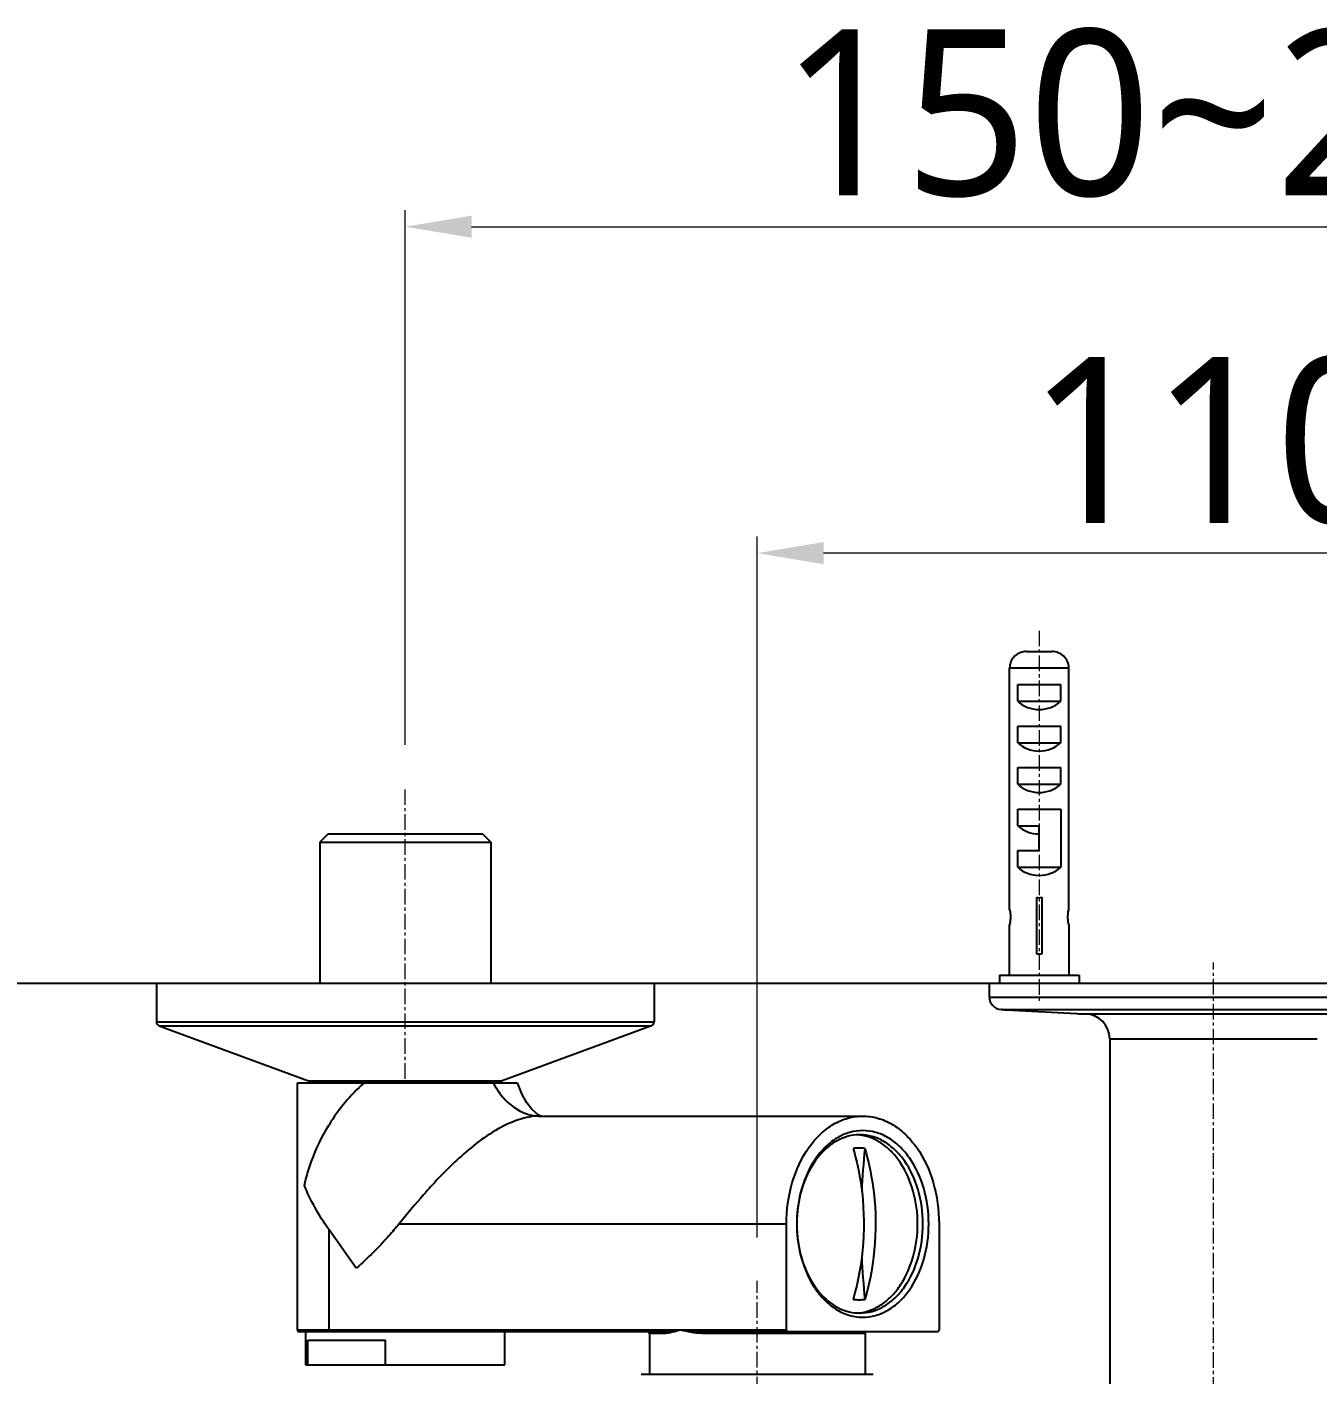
# Model space of a CAD drawing. Extents: x 0 to 3160, y 0 to 2315.
# Drawn here: x 884.2 to 1039.7, y 1985.1 to 2147.5 of the extents above; entities that cross this region are included whole.
import ezdxf

# ---------------------------------------------------------------- set-up
doc = ezdxf.new("R2010")
doc.units = 0
doc.header["$LTSCALE"] = 10
doc.header["$MEASUREMENT"] = 0
doc.header["$PDMODE"] = 3
doc.header["$PDSIZE"] = -10
doc.linetypes.add('CENTER', pattern=[0.6, 0.375, -0.075, 0.075, -0.075])
doc.linetypes.add('CENTER2', pattern=[28.575000000000003, 19.05, -3.175, 3.175, -3.175])
doc.layers.get('0').update_dxf_attribs({"linetype": 'CONTINUOUS'})
doc.layers.get('DEFPOINTS').update_dxf_attribs({"linetype": 'CONTINUOUS'})
doc.layers.add('Cneter', color=1, linetype='CENTER2', lineweight=13)
doc.layers.add('DEF_LAYER_ASSEM_MEMBER', color=7, linetype='CONTINUOUS')
doc.layers.add('MEMBER', color=7, linetype='CONTINUOUS')
doc.styles.add('Daelim Dimension', font='')
doc.styles.get('Daelim Dimension').set_extended_font_data('NanumGothic')
doc.dimstyles.new('DEFAULT', dxfattribs={"dimscale": 2, "dimtxt": 2, "dimasz": 2, "dimexe": 0, "dimexo": 2, "dimgap": 1, "dimtad": 1, "dimdec": 1, "dimzin": 9, "dimdsep": 46, "dimtxsty": 'Daelim Dimension', "dimcen": 0.5, "dimclrd": 252, "dimclre": 252, "dimclrt": 3, "dimadec": 1, "dimazin": 0, "dimtfac": 1, "dimtdec": 1, "dimtix": 1, "dimtmove": 0, "dimatfit": 3, "dimfxl": 1, "dimtolj": 1, "dimtzin": 1, "dimlwd": 9, "dimlwe": 9, "dimarcsym": 0})

# ---------------------------------------------------------------- blocks, each defined once
blk = doc.blocks.new('*D6')
at = {"color": 5, "lineweight": 9, "ltscale": 0.5, "transparency": 16777216}
for p, q in [((972.2383509611082, 2001.56987446844), (972.2383509611082, 2086.05819738319)), ((1082.238350961108, 1999.82185083444), (1082.238350961108, 2086.05819738319)), ((1074.238350961108, 2084.05819738319), (980.2383509611082, 2084.05819738319))]:
    blk.add_line(p, q, dxfattribs=at)
at = {"color": 5, "ltscale": 0.5, "transparency": 16777216}
for points in [[(980.2383509611082, 2085.391530716523), (980.2383509611082, 2082.724864049856), (972.2383509611082, 2084.05819738319)], [(1074.238350961108, 2085.391530716523), (1074.238350961108, 2082.724864049856), (1082.238350961108, 2084.05819738319)]]:
    blk.add_solid(points, dxfattribs=at)
at = {"layer": 'DEFPOINTS', "color": 0, "ltscale": 0.5, "transparency": 16777216}
for p in [(972.2383509611082, 2084.05819738319), (972.2383509611082, 1997.56987446844), (1082.238350961108, 1995.82185083444)]:
    blk.add_point(p, dxfattribs=at)
at = {"color": 7, "ltscale": 0.5, "transparency": 16777216, "insert": (1027.238350961108, 2107.689098670744), "char_height": 20, "attachment_point": 2, "style": 'Daelim Dimension'}
blk.add_mtext('\\A1;110', dxfattribs=at)
blk = doc.blocks.new('*D7')
at = {"color": 5, "lineweight": 9, "ltscale": 0.5, "transparency": 16777216}
for p, q in [((929.8119440898608, 2060.95269060994), (929.8119440898608, 2125.400148399784)), ((1124.664757832235, 2060.95269060994), (1124.664757832235, 2125.400148399784)), ((937.8119440898608, 2123.400148399784), (1116.664757832235, 2123.400148399784))]:
    blk.add_line(p, q, dxfattribs=at)
at = {"color": 5, "ltscale": 0.5, "transparency": 16777216}
for points in [[(937.8119440898608, 2124.733481733117), (937.8119440898608, 2122.06681506645), (929.8119440898608, 2123.400148399784)], [(1116.664757832235, 2124.733481733117), (1116.664757832235, 2122.06681506645), (1124.664757832235, 2123.400148399784)]]:
    blk.add_solid(points, dxfattribs=at)
at = {"layer": 'DEFPOINTS', "color": 0, "ltscale": 0.5, "transparency": 16777216}
for p in [(1124.664757832235, 2123.400148399784), (929.8119440898608, 2056.95269060994), (1124.664757832235, 2056.95269060994)]:
    blk.add_point(p, dxfattribs=at)
at = {"color": 7, "ltscale": 0.5, "transparency": 16777216, "insert": (1027.238350961048, 2147.174111203789), "char_height": 20, "attachment_point": 2, "style": 'Daelim Dimension'}
blk.add_mtext('\\A1;150~220', dxfattribs=at)

msp = doc.modelspace()

# ---------------------------------------------------------------- linework, layer by layer
at = {"ltscale": 0.5}
msp.add_line((643.0841946983423, 2032.20269060994), (1863.587083928503, 2032.20269060994), dxfattribs=at)
at = {"layer": 'Cneter', "linetype": 'CENTER', "lineweight": 5, "ltscale": 0.5}
for p, q in [((1006.23835096111, 2074.70269060994), (1006.23835096111, 2029.70269060994)), ((929.8119440898608, 2020.70269060994), (929.8119440898608, 2055.70269060994)), ((1027.238350961108, 1865.85269060994), (1027.238350961108, 2034.70269060994)), ((972.2383509611082, 1958.89313081969), (972.2383509611082, 1996.31987446844))]:
    msp.add_line(p, q, dxfattribs=at)
at = {"layer": 'DEF_LAYER_ASSEM_MEMBER', "color": 7, "linetype": 'Continuous'}
for p, q in [((920.5119440898602, 2050.20269060994), (919.5119440898602, 2049.20269060994)), ((920.5121788978599, 2050.20269060994), (939.1117092818604, 2050.20269060994)), ((939.1119440898601, 2050.20269060994), (940.1119440898601, 2049.20269060994)), ((919.5119440898602, 2049.20269060994), (919.5119440898602, 2032.20269060994)), ((919.5119440898602, 2049.20269060994), (940.1119440898601, 2049.20269060994)), ((940.1119440898601, 2049.20269060994), (940.1119440898601, 2032.20269060994)), ((899.8119440898604, 2032.20269060994), (899.8119440898604, 2027.55133420819)), ((899.81199530611, 2032.20269060994), (959.8118928737349, 2032.20269060994)), ((959.8119440898608, 2032.20269060994), (959.8119440898608, 2027.55133420819)), ((1000.23835096111, 2030.536166515315), (1000.23835096111, 2032.20269060994)), ((1000.23835096111, 2032.20269060994), (1054.23835096111, 2032.20269060994)), ((1001.766778626359, 2029.031118275315), (1001.64039961661, 2029.039368087315)), ((1001.766778626359, 2029.031118275315), (1001.82738351936, 2029.027901506815)), ((1001.82738351936, 2029.027901506815), (1002.007124573985, 2029.018361572065)), ((1002.007124573985, 2029.018361572065), (1002.30239858011, 2029.00269060994)), ((1002.30239858011, 2029.00269060994), (1010.738320517734, 2028.550103839815)), ((1010.73816627411, 2028.55011211019), (1010.706575173235, 2028.551805998565)), ((900.1390914104845, 2027.082162649815), (918.1390914104845, 2020.45058370244)), ((959.4847967692349, 2027.082162649815), (941.4847967692349, 2020.45058370244)), ((1014.738350961108, 2025.50692169419), (1014.738350961108, 1883.262944647815)), ((916.8119440898604, 1990.40269060994), (916.8119440898604, 2020.20269060994)), ((916.812206747984, 2020.20269060994), (943.3413187896094, 2020.20269060994)), ((918.1390914104845, 2020.45058370244), (918.3119440898595, 2020.419755260815)), ((941.3021203113585, 2020.419755260815), (918.3217678684846, 2020.419755260815)), ((919.5119440898602, 2020.419755260815), (919.5119440898602, 2020.20269060994)), ((940.1119440898601, 2020.419755260815), (940.1119440898601, 2020.20269060994)), ((941.4847967692349, 2020.45058370244), (941.311944089859, 2020.419755260815)), ((946.183199286359, 2016.20269060994), (946.0007180197335, 2016.271585533315)), ((946.0732147839844, 2016.202687008065), (984.9662730224845, 2016.20269060994)), ((975.7738848669851, 1990.40269060994), (975.7738848669851, 2003.20269060994)), ((994.1586611778603, 2003.20269060994), (994.1586611778603, 1990.40269060994)), ((960.9070333116088, 1990.20269060994), (917.0121386962342, 1990.20269060994)), ((917.8119440898595, 1986.20269060994), (917.8119440898595, 1990.20269060994)), ((918.0504605182346, 1986.20269060994), (918.0504605182346, 1989.20269060994)), ((918.0504605182346, 1989.20269060994), (927.4312920378597, 1989.20269060994)), ((927.4312920378597, 1986.20269060994), (927.4312920378597, 1989.20269060994)), ((941.8119440898608, 1986.20269060994), (941.8119440898608, 1990.20269060994)), ((959.23835096111, 1990.00269060994), (959.23835096111, 1985.10269060994)), ((994.0172398216091, 1990.20269060994), (965.4677350121092, 1990.20269060994)), ((985.23835096111, 1990.00269060994), (985.23835096111, 1985.10269060994)), ((917.8119651361089, 1986.20269060994), (941.8119230437351, 1986.20269060994))]:
    msp.add_line(p, q, dxfattribs=at)
at = {"layer": 'DEF_LAYER_ASSEM_MEMBER', "color": 9, "linetype": 'Continuous'}
for p, q in [((1000.23835096111, 2030.536166515315), (1054.23835096111, 2030.536166515315)), ((1001.64039961661, 2029.039368087315), (1052.836302305484, 2029.039368087315)), ((1011.856073364484, 2028.50461104369), (1042.620628557735, 2028.50461104369)), ((899.8119440898604, 2027.55133420819), (959.8119440898608, 2027.55133420819)), ((900.1390914104845, 2027.082162649815), (959.4847967692349, 2027.082162649815)), ((1014.738350961108, 2025.50692169419), (1039.738350960984, 2025.50692169419)), ((918.1390914104845, 2020.45058370244), (941.4847967692349, 2020.45058370244)), ((920.6195559344837, 1990.40269060994), (920.6195330603591, 2002.49560000319)), ((923.9050857958591, 1997.84912676494), (920.6195330603591, 2002.49560000319)), ((929.0578696851098, 2003.20269060994), (975.7738848669851, 2003.20269060994)), ((975.7738848669851, 1990.40269060994), (916.8119440898604, 1990.40269060994)), ((961.0787199427341, 1990.00269060994), (959.23835096111, 1990.00269060994)), ((985.23835096111, 1990.00269060994), (965.5703201022352, 1990.00269060994))]:
    msp.add_line(p, q, dxfattribs=at)
at = {"layer": 'DEF_LAYER_ASSEM_MEMBER', "color": 7, "linetype": 'Continuous'}
msp.add_lwpolyline([(946.0007180197335, 2016.271585533315), (945.5724356154842, 2016.54474381344), (945.0256609383596, 2017.06267125544), (944.4661750287341, 2017.795903183815), (943.89729674511, 2018.80245975319), (943.3412609204843, 2020.20269060994)], dxfattribs=at)
for centre, radius, start, end in [((1001.73835096111, 2030.536166515315), 1.5, 180, 266.2558700648113), ((1027.238350961108, 2420.20269060994), 392, 267.5876025382966, 267.7511073395898), ((1011.73835096111, 2025.50692169419), 3, 0, 87.75108922390558), ((900.3119440898595, 2027.55133420819), 0.5, 180, 249.7751405687015), ((959.3119440898608, 2027.55133420819), 0.5, 290.2248594312985, 0), ((983.9724752428592, 2008.547931206315), 5.4048587365, 83.3758676159972, 87.05920395088907), ((984.5103031183589, 2006.098993256065), 6.246834518249999, 90.02486729079105, 96.56269867569216), ((984.5089626352346, 2006.31251747119), 6.033309870375, 83.32208687329954, 90.01301736949209), ((1075.394322437734, 2003.22485873844), 90.6397123, 174.250623353696, 177.5419383651997), ((1075.183697509734, 2003.16541095719), 90.428633270375, 182.4542190767995, 185.7532190099992), ((984.5103031183589, 2000.30638796394), 6.246834518249999, 263.4373013243078, 269.9751327092089), ((984.5089626352346, 2000.092863748815), 6.033309870375, 269.9869826305079, 276.6779131267004), ((983.9724752414841, 1997.857450026815), 5.404858749625, 272.9407974209992, 276.6241323811962), ((917.0119440898602, 1990.40269060994), 0.2, 180, 270), ((959.0383509611092, 1990.00269060994), 0.2, 0, 90), ((985.4383509611089, 1990.00269060994), 0.2, 90, 180)]:
    msp.add_arc(centre, radius, start, end, dxfattribs=at)
at = {"layer": 'DEF_LAYER_ASSEM_MEMBER', "color": 9, "linetype": 'Continuous'}
msp.add_arc((940.0049088063588, 2003.27378055994), 22.726750438875, 131.8510236360894, 148.536443798499, dxfattribs=at)
for points, start_tangent, end_tangent in [([(940.4180370217346, 2020.202690616815), (941.5440766963584, 2018.525538075565), (942.9114985611086, 2017.25715035544), (944.4487411893588, 2016.468590322565), (946.0732147839844, 2016.202687008065)], (0.4691059889814855, -0.8831418748432794), (0.9999999073099891, -0.0004305577932576195)), ([(917.649669436109, 2007.84912913219), (918.517908946234, 2010.752097496065), (920.6195127147353, 2015.13627794169)], (0.2328580646224881, 0.9725107309126564), (0.5221888727963072, 0.8528298664609034)), ([(946.0753984368584, 2016.20268653744), (943.4393586809838, 2015.739621807815), (940.67765266286, 2014.455672517065), (938.0496775501088, 2012.630945186315), (935.72168898161, 2010.59914743469), (932.0173211073597, 2006.714227781815), (929.0578691852352, 2003.202690609065)], (-0.9999999999626206, -8.6463341296352e-06), (-0.6329653044957664, -0.7741801620453612)), ([(920.61946746486, 2002.49560010394), (918.9061502178597, 2005.203944892315), (917.649669436109, 2007.84912913219)], (-0.5765155078656896, 0.8170862067067136), (-0.3613675774694007, 0.9324234413365512)), ([(929.0578696851098, 2003.20269060994), (927.8276374949855, 2001.755791740565), (923.9050857958591, 1997.84912676494)], (-0.6322301204431593, -0.774780662384154), (-0.7529605405048051, -0.6580656687920379)), ([(920.7609772907344, 1990.20269060994), (920.6609644434852, 1990.261251085315), (920.6195559359844, 1990.40269060994)], (-1, 0), (0, 1)), ([(963.0459628056087, 1990.40269060994), (961.9398587702344, 1990.27096127144), (960.9070333116088, 1990.20269060994)], (-0.9925081368404547, -0.1221785509223669), (-0.9999999999512492, 9.874302835560752e-06)), ([(960.90703331236, 1990.20269060994), (961.0284499314839, 1990.14412987294), (961.0787199439837, 1990.00269060994)], (1, -4.387377151257045e-09), (3.94863943613134e-09, -1)), ([(963.0459628056087, 1990.40269060994), (961.9888911798589, 1990.13872394069), (961.5144647234847, 1990.04329382794), (961.0787199427341, 1990.00269060994)], (-0.9701445968800881, -0.2425272379432287), (-0.9999999988953218, 4.700379380205932e-05)), ([(965.4677350121092, 1990.20269060994), (964.2220800019841, 1990.27096200844), (963.0459628056087, 1990.40269060994)], (-0.9999999999932903, -3.663313752947307e-06), (-0.9925092482493906, 0.1221695221380092)), ([(965.5703201022352, 1990.00269060994), (964.2415522009851, 1990.138727393315), (963.0459628056087, 1990.40269060994)], (-0.9999999999119696, -1.326879440249592e-05), (-0.9701491961233015, 0.242508839552937)), ([(965.4677350123602, 1990.20269060994), (965.5069415312355, 1990.187431575065), (965.5530353214835, 1990.113826477065), (965.570320101484, 1990.00269060994)], (1, -4.660509725955608e-09), (3.107006483970405e-09, -1))]:
    msp.add_spline(points, degree=3, dxfattribs=dict(at, start_tangent=start_tangent, end_tangent=end_tangent))
at = {"layer": 'DEF_LAYER_ASSEM_MEMBER', "color": 7, "linetype": 'Continuous'}
for points, start_tangent, end_tangent in [([(975.7738848669851, 2003.20269061019), (976.4736182613597, 2008.177546479065), (978.4662830693596, 2012.395058632565), (979.8592661237344, 2014.011770754565), (981.4485068212343, 2015.21309139119), (983.1729318001089, 2015.952861308315), (984.9662730224845, 2016.202650759815)], (0, 1), (1, 0)), ([(984.9662730224845, 2016.202650759815), (986.7596142448583, 2015.952861308315), (988.4840392236092, 2015.21309139119), (990.0732799211091, 2014.011770754565), (991.4662629756094, 2012.39505863244), (993.4589277834857, 2008.17754647894), (994.1586611778603, 2003.20269060994)], (1, 0), (0, -1)), ([(984.9662730224845, 2014.45269060994), (983.4143397477346, 2014.236525253065), (981.9220459908593, 2013.596335932815), (980.546739679734, 2012.55672451144), (979.3412735777347, 2011.157642680815), (977.6168565273601, 2007.507879846565), (977.0113217341095, 2003.202690614565), (977.6168565249845, 1998.897501381565), (979.3412735723596, 1995.247738546815), (980.5467396726108, 1993.84865671544), (981.9220459837343, 1992.809045291315), (983.4143397442349, 1992.168855968065), (984.9662730224845, 1991.95269060994)], (-0.9999999999999991, 4.377471965157935e-08), (0.999999999999999, 4.429466824472593e-08)), ([(982.8869753026102, 2013.67199679894), (980.5462764499844, 2012.285107557815), (978.6588049233596, 2009.88575912344), (977.4350135227342, 2006.741468549315), (977.0113217341095, 2003.20269060369), (977.43501352561, 1999.663912658565), (978.6588049284837, 1996.51962208744), (980.5462764557342, 1994.120273657315), (982.886975311234, 1992.73338441819)], (-0.9497190960889815, -0.3131032394018435), (0.9497190967082182, -0.3131032375235466)), ([(984.6127196318594, 2013.95269060994), (984.1781354792347, 2013.93504748244), (982.8869753026102, 2013.67199679894)], (-1, 0), (-0.9497190960882567, -0.3131032394040417)), ([(984.5959556329835, 1992.48867267019), (985.9882342626097, 1992.836052928815), (987.3101199949851, 1993.541729672815), (988.5165140642348, 1994.58110076619), (989.5664152721092, 1995.918204738815), (991.0569800572339, 1999.29267065444), (991.5777214264854, 2003.20269060994), (991.0569800572339, 2007.112710565565), (989.5664152721092, 2010.487176481065), (988.5165140642348, 2011.824280453815), (987.3101199949851, 2012.86365154719), (985.9882342626097, 2013.56932829119), (984.5959556329835, 2013.916708549815)], (0.9933323094956384, 0.1152862650625005), (-0.9933323094951222, 0.1152862650669502)), ([(984.6127196318594, 1992.45269060994), (986.0956780999841, 1992.659248619565), (987.5216476828609, 1993.270985078565), (988.8358292667344, 1994.26439154519), (989.9877191002342, 1995.601291963065), (991.6354953937353, 1999.08884311719), (992.2141175296092, 2003.20269060694), (991.6354953953596, 2007.31653809744), (989.9877191042342, 2010.804089251315), (988.8358292721095, 2012.14098966969), (987.52164768886, 2013.134396138065), (986.0956781032346, 2013.74613259944), (984.6127196318594, 2013.95269060994)], (1, 0), (-1, 0)), ([(984.9662730224845, 1991.95269060994), (986.5182062971089, 1992.16885596694), (988.0105000539843, 1992.80904528719), (989.3858063651096, 1993.848656708565), (990.5912724671107, 1995.24773853919), (992.3156895174834, 1998.89750137344), (992.921224310734, 2003.20269060544), (992.315689519859, 2007.50787983844), (990.5912724724858, 2011.15764267319), (989.3858063722346, 2012.556724504565), (988.0105000612348, 2013.59633592869), (986.5182063006087, 2014.23652525194), (984.9662730224845, 2014.45269060994)], (0.9999999999999991, -4.377471965157935e-08), (-0.999999999999999, -4.429466824472593e-08)), ([(983.7963498413592, 2012.30489465844), (984.7668930946093, 2007.84542865944), (983.7963498413592, 1994.100486561565)], (0.2850499902752358, -0.9585126514783664), (-0.2850499902752358, -0.9585126514783664)), ([(985.2105634037343, 2012.30489465844), (986.1811066569844, 2007.84542865944), (985.2105634037343, 1994.100486561565)], (0.2850499902752358, -0.9585126514783664), (-0.2850499902752358, -0.9585126514783664)), ([(982.886975311234, 1992.73338441819), (983.3135876491106, 1992.610884694315), (984.6127196318594, 1992.45269060994)], (0.9497190967203437, -0.3131032374867664), (1, 0)), ([(975.7738848669851, 1990.40269060994), (975.815293376234, 1990.261251085315), (975.9153062232344, 1990.20269060994)], (0, -1), (1, 0)), ([(994.0172398216091, 1990.20269060994), (994.1172526687351, 1990.261251085315), (994.1586611778603, 1990.40269060994)], (1, 0), (0, 1))]:
    msp.add_spline(points, degree=3, dxfattribs=dict(at, start_tangent=start_tangent, end_tangent=end_tangent))
at = {"layer": 'MEMBER', "color": 7, "linetype": 'Continuous'}
for p, q in [((1004.718482545733, 2072.20269060994), (1007.758219376485, 2072.20269060994)), ((1002.67324226711, 2041.068716013815), (1002.67324226711, 2070.20269060994)), ((1009.80345965511, 2041.068716013815), (1009.80345965511, 2070.20269060994)), ((1003.647984191733, 2066.20269060994), (1003.647984191733, 2068.20269060994)), ((1003.647984191733, 2068.20269060994), (1008.828717730485, 2068.20269060994)), ((1008.828717730485, 2066.20269060994), (1008.828717730485, 2068.20269060994)), ((1003.647984191733, 2066.20269060994), (1008.828717730485, 2066.20269060994)), ((1003.647984191733, 2061.20269060994), (1003.647984191733, 2063.20269060994)), ((1003.647984191733, 2063.20269060994), (1008.828717730485, 2063.20269060994)), ((1008.828717730485, 2061.20269060994), (1008.828717730485, 2063.20269060994)), ((1003.647984191733, 2061.20269060994), (1008.828717730485, 2061.20269060994)), ((1003.647984191733, 2056.20269060994), (1003.647984191733, 2058.20269060994)), ((1003.647984191733, 2058.20269060994), (1008.828717730485, 2058.20269060994)), ((1008.828717730485, 2056.20269060994), (1008.828717730485, 2058.20269060994)), ((1003.647984191733, 2056.20269060994), (1008.828717730485, 2056.20269060994)), ((1003.647984191733, 2051.20269060994), (1003.647984191733, 2053.20269060994)), ((1003.647984191733, 2053.20269060994), (1008.828717730485, 2053.20269060994)), ((1008.828717730485, 2053.20269060994), (1008.828717730485, 2046.20269060994)), ((1003.647984191733, 2051.20269060994), (1006.23835096111, 2051.20269060994)), ((1006.23835096111, 2048.20269060994), (1006.23835096111, 2051.20269060994)), ((1003.647984191733, 2046.20269060994), (1003.647984191733, 2048.20269060994)), ((1003.647984191733, 2048.20269060994), (1006.23835096111, 2048.20269060994)), ((1003.647984191733, 2046.20269060994), (1008.828717730485, 2046.20269060994)), ((1005.938350961109, 2035.70269060994), (1005.938350961109, 2042.57924332019)), ((1006.538350961109, 2042.57924332019), (1006.538350961109, 2035.70269060994)), ((1002.63835096111, 2033.20269060994), (1002.63835096111, 2039.202646606815)), ((1002.63836246861, 2039.20270369669), (1002.656862365984, 2039.271529754815)), ((1002.640180985483, 2039.209298208565), (1002.638362468109, 2039.20270369544)), ((1009.838339461359, 2039.202703683815), (1009.83624643961, 2039.210293575315)), ((1009.83835096111, 2033.20269060994), (1009.83835096111, 2039.202645692065)), ((1006.538350961109, 2035.70269060994), (1005.938350961109, 2035.70269060994)), ((1001.438350961109, 2033.20269060994), (1001.438350961109, 2032.20269060994)), ((1001.438481794985, 2033.20269060994), (1011.03822012711, 2033.20269060994)), ((1011.038350961109, 2033.20269060994), (1011.038350961109, 2032.20269060994)), ((958.2389800124856, 1985.10269060994), (986.2377219096088, 1985.10269060994))]:
    msp.add_line(p, q, dxfattribs=at)
at = {"layer": 'MEMBER', "color": 9, "linetype": 'Continuous'}
msp.add_line((1009.80345965511, 2070.20269060994), (1002.67324226711, 2070.20269060994), dxfattribs=at)
at = {"layer": 'MEMBER', "color": 7, "linetype": 'Continuous'}
for centre, start, end in [((1004.71728847311, 2070.04513442469), 89.96829036900245, 100.3014956702906), ((1007.759413448985, 2070.04513442469), 79.69850432970938, 90.03170963099754)]:
    msp.add_arc(centre, 2.15755651575, start, end, dxfattribs=at)
for centre, major_axis, ratio, start_param, end_param in [((1006.23835096111, 2068.47541788269), (3.599999999999747, 9.38669754678933e-13), 0.909090909100125, 3.909240174999688, 5.515537785799822), ((1006.23835096111, 2063.47541788269), (-3.599999999999747, 2.579997491120832e-14), 0.9090909091001251, 0.76764752138972, 2.373945132189854), ((1006.23835096111, 2058.47541788269), (-3.599999999999747, 2.579997491120832e-14), 0.9090909091001251, 0.76764752138972, 2.373945132189854), ((1006.23835096111, 2053.47541788269), (-3.600000000000648, 4.913889907731734e-12), 0.909090909099898, 0.7676475213912135, 1.570796326791021), ((1006.23835096111, 2048.47541788269), (-3.599999999999879, 2.899741722212961e-14), 0.9090909090999657, 0.7676475213897587, 2.373945132189816)]:
    msp.add_ellipse(centre, major_axis=major_axis, ratio=ratio, start_param=start_param, end_param=end_param, dxfattribs=at)
for points, start_tangent, end_tangent in [([(1004.718482545733, 2072.20269060994), (1003.94167605411, 2072.056549172815), (1003.277588428609, 2071.628339898065), (1002.830734003233, 2070.976822124565), (1002.67324226711, 2070.20269060994)], (-1, 0), (0, -1)), ([(1009.80345965511, 2070.20269060994), (1009.645967918859, 2070.976822124565), (1009.199113493609, 2071.628339898065), (1008.535025867985, 2072.056549172815), (1007.758219376485, 2072.20269060994)], (0, 1), (-1, 0)), ([(1005.938350961109, 2042.57924332019), (1006.238349500611, 2042.508228476815)], (0.903537722614087, -0.4285085574563821), (1, 0)), ([(1006.238349500611, 2042.508228476815), (1006.538350961109, 2042.57924332019)], (1, 0), (0.9035377227079571, 0.4285085572584508)), ([(1002.67324226711, 2041.068716013815), (1002.755699560485, 2040.613554634315), (1002.77404647786, 2039.99920509169), (1002.640180985483, 2039.209298208565)], (0.2360522268458573, -0.9717403697496118), (-0.2658492228997156, -0.9640146216129802)), ([(1009.83624643961, 2039.210293575315), (1009.702417348235, 2040.003300177065), (1009.80345965511, 2041.068716013815)], (-0.2658455082422483, 0.9640156460075847), (0.2360522268203047, 0.9717403697558188)), ([(1009.81984191061, 2039.27152070069), (1009.82771194536, 2039.241670426565), (1009.838339461359, 2039.202703683815)], (0.2515627285121076, -0.9678409960440526), (0.2729744500558806, -0.962021283349121))]:
    msp.add_spline(points, degree=3, dxfattribs=dict(at, start_tangent=start_tangent, end_tangent=end_tangent))

# ---------------------------------------------------------------- dimensions: what is measured, and where the dimension line sits
at = {"color": 5, "ltscale": 0.5}
dim = msp.add_linear_dim(base=(1124.664757832235, 2123.400148399784), p1=(929.8119440898608, 2056.95269060994), p2=(1124.664757832235, 2056.95269060994), text='150~220', dimstyle='DEFAULT', override={"dimtxt": 10, "dimasz": 4, "dimexe": 1, "dimdec": 0, "dimclrd": 5, "dimclre": 5, "dimclrt": 7}, dxfattribs=at)
dim.commit()
dim.dimension.update_dxf_attribs({"geometry": '*D7', "text_midpoint": (1027.238350961048, 2123.400148399784), "dimtype": 160})
dim = msp.add_linear_dim(base=(972.2383509611082, 2084.05819738319), p1=(1082.238350961108, 1995.82185083444), p2=(972.2383509611082, 1997.56987446844), angle=180, dimstyle='DEFAULT', override={"dimtxt": 10, "dimasz": 4, "dimexe": 1, "dimdec": 0, "dimclrd": 5, "dimclre": 5, "dimclrt": 7}, dxfattribs=at)
dim.commit()
dim.dimension.update_dxf_attribs({"geometry": '*D6', "text_midpoint": (1027.238350961108, 2084.05819738319), "dimtype": 160})

doc.saveas('drawing.dxf')
